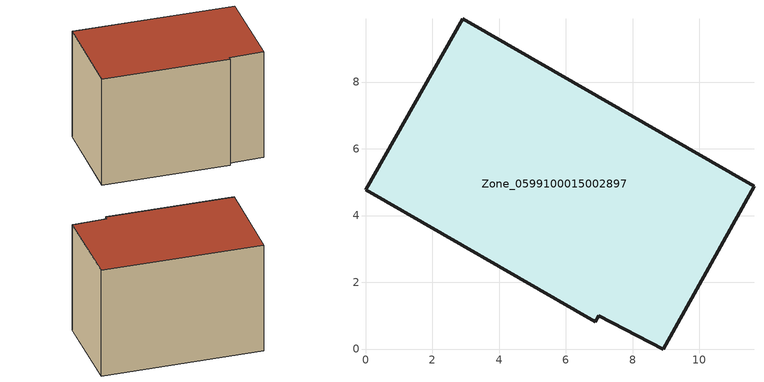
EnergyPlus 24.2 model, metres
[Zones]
Zone_0599100015002897
 floor ground (C_G): 0,4.78 2.92,9.89 11.64,4.88 8.91,0 6.99,1 6.89,0.82 z0.75
 wall outside (C_F): 2.92,9.89 0,4.78 6.89,0.82 6.99,1 8.91,0 11.64,4.88 2.92,9.89 z0.75:7.98
 roof outside (C_R): 11.64,4.88 2.92,9.89 0,4.78 6.89,0.82 6.99,1 8.91,0 z7.98
[BUILDING]
Pand.0599100015002897: North Axis=0; Terrain=City; Loads Convergence Tolerance Value=0.04; Temperature Convergence Tolerance Value=0.4; Solar Distribution=FullExterior; Maximum Number of Warmup Days=25; Minimum Number of Warmup Days=1
[Site:Location]
Rotterdam.The.Hague.AP_ZH_NLD Design_Conditions: Latitude=51.96; Longitude=4.45; Time Zone=1; Elevation=-4.5
[SITE:GROUNDTEMPERATURE:BUILDINGSURFACE]
18, 18, 18, 18, 18, 18, 18, 18, 18, 18, 18, 18
[MATERIAL] Thermal Absorptance=0.9; Solar Absorptance=0.7; Visible Absorptance=0.7
Name | Roughness | Thickness | Conductivity | Density | Specific Heat
G.TI.1946-1964 | MediumSmooth | 0.15 | 1 | 540 | 1210
F.TI.1946-1964 | Rough | 0.3 | 0.857143 | 1920 | 840
R.TI.1946-1964 | MediumRough | 0.2 | 0.277778 | 1500 | 1000
[CONSTRUCTION]
C_G: G.TI.1946-1964
C_F: F.TI.1946-1964
C_R: R.TI.1946-1964
[ZONE]
Zone_0599100015002897: Type=1; Multiplier=1; Ceiling Height=Autocalculate; Volume=Autocalculate; Floor Area=autocalculate; Part of Total Floor Area=Yes
[ZONEINFILTRATION:DESIGNFLOWRATE]
Infil_Zone_0599100015002897: Zone or ZoneList or Space or SpaceList=Zone_0599100015002897; Schedule=AlwaysOn; Design Flow Rate Calculation Method=Flow/Area; Flow Rate per Floor Area=0.003; Constant Term Coefficient=1; Temperature Term Coefficient=0; Velocity Term Coefficient=0; Velocity Squared Term Coefficient=0
[HVACTEMPLATE:ZONE:IDEALLOADSAIRSYSTEM]
Zone_0599100015002897: Maximum Heating Supply Air Temperature=50; Minimum Cooling Supply Air Temperature=13; Maximum Heating Supply Air Humidity Ratio=0.0156; Minimum Cooling Supply Air Humidity Ratio=0.0077; Heating Limit=NoLimit; Cooling Limit=NoLimit; Dehumidification Control Type=ConstantSensibleHeatRatio; Cooling Sensible Heat Ratio=0.7; Dehumidification Setpoint=60; Humidification Control Type=None; Humidification Setpoint=30; Outdoor Air Method=None; Outdoor Air Flow Rate per Person=0.00944; Outdoor Air Flow Rate per Zone Floor Area=0; Outdoor Air Flow Rate per Zone=0; Demand Controlled Ventilation Type=None; Outdoor Air Economizer Type=NoEconomizer; Heat Recovery Type=None; Sensible Heat Recovery Effectiveness=0.7; Latent Heat Recovery Effectiveness=0.65
[ZONECONTROL:THERMOSTAT]
ThermostatControl_Zone_0599100015002897: Zone or ZoneList=Zone_0599100015002897; Control Type Schedule=DualSetpointControlType; Control 1=Thermostat_Zone_0599100015002897; Temperature Difference Between Cutout And Setpoint=0
[THERMOSTATSETPOINT:DUALSETPOINT]
Thermostat_Zone_0599100015002897: Heating Setpoint Temperature Schedule=HeatingSetpoint_Zone_0599100015002897; Cooling Setpoint Temperature Schedule=CoolingSetpoint_Zone_0599100015002897
[SCHEDULE:COMPACT]
HeatingSetpoint_Zone_0599100015002897: Through: 12/31, For: AllDays, Until: 24:00, 21
CoolingSetpoint_Zone_0599100015002897: Through: 12/31, For: AllDays, Until: 24:00, 24
DualSetpointControlType: Through: 12/31, For: AllDays, Until: 24:00, 4
AlwaysOn: Through: 12/31, For: AllDays, Until: 24:00, 1
